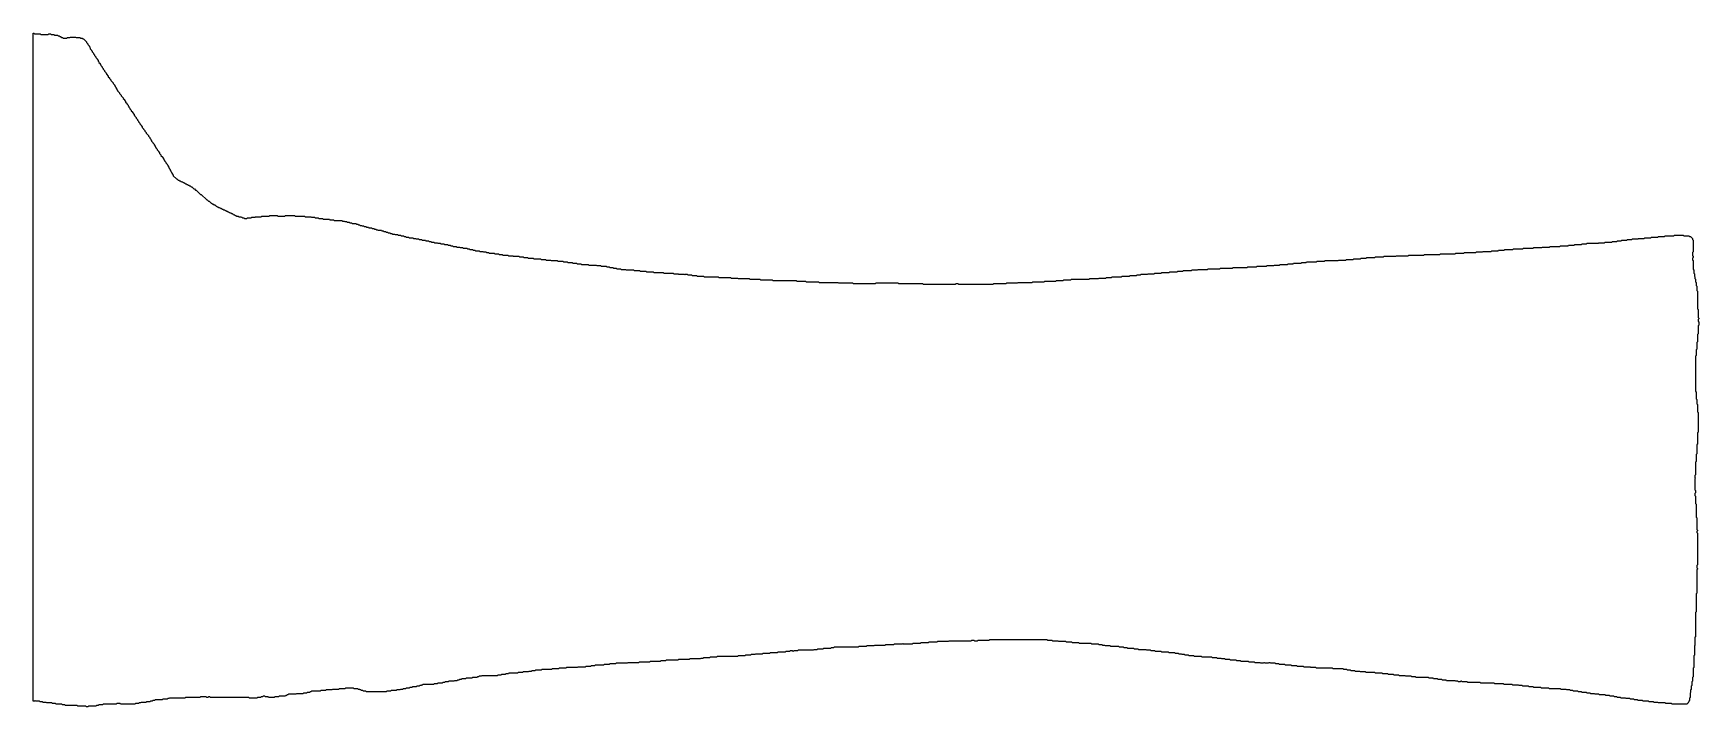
# Model space of a CAD drawing. Header units: metres. Extents: x 0 to 919, y 105 to 476.
import ezdxf

# ---------------------------------------------------------------- set-up
doc = ezdxf.new("R2010")
doc.units = ezdxf.units.M

msp = doc.modelspace()

# ---------------------------------------------------------------- linework, layer by layer
for points in [[(0, 108), (0, 476.41), (0.34, 476.41), (0.68, 476.07), (3.76, 476.07), (4.1, 475.73), (8.2, 475.73), (8.54, 476.07), (9.57, 476.07), (9.91, 475.73), (11.28, 475.73), (11.62, 475.39), (13.33, 475.39), (13.67, 475.04), (14.35, 475.04), (14.7, 474.7), (15.04, 474.7), (15.72, 474.02), (16.06, 474.02), (16.4, 473.68), (18.45, 473.68), (18.8, 474.02), (20.16, 474.02), (20.51, 474.36), (23.24, 474.36), (23.58, 474.02), (25.63, 474.02), (25.97, 473.68), (27, 473.68), (27.34, 473.34), (27.68, 473.34), (29.39, 471.63), (29.39, 471.29), (30.07, 470.6), (30.07, 470.26), (30.76, 469.58), (30.76, 469.24), (31.1, 468.89), (31.1, 468.55), (31.44, 468.21), (31.44, 467.87), (32.13, 467.18), (32.13, 466.84), (32.47, 466.5), (32.47, 466.16), (33.15, 465.48), (33.15, 465.13), (33.83, 464.45), (33.83, 464.11), (34.52, 463.43), (34.52, 463.08), (35.2, 462.4), (35.2, 462.06), (35.88, 461.37), (35.88, 461.03), (36.23, 460.69), (36.23, 460.35), (36.91, 459.67), (36.91, 459.32), (37.25, 458.98), (37.25, 458.64), (37.94, 457.96), (37.94, 457.62), (38.62, 456.93), (38.62, 456.59), (39.3, 455.91), (39.3, 455.56), (39.99, 454.88), (39.99, 454.54), (40.33, 454.2), (40.33, 453.86), (41.35, 452.83), (41.35, 452.49), (42.04, 451.81), (42.04, 451.46), (42.72, 450.78), (42.72, 450.44), (44.09, 449.07), (44.09, 448.73), (44.77, 448.05), (44.77, 447.7), (45.11, 447.36), (45.11, 447.02), (45.45, 446.68), (45.45, 446.34), (46.14, 445.65), (46.14, 445.31), (46.48, 444.97), (46.48, 444.63), (47.5, 443.6), (47.5, 443.26), (48.53, 442.24), (48.53, 441.89), (49.56, 440.87), (49.56, 440.53), (50.24, 439.84), (50.24, 439.5), (50.92, 438.82), (50.92, 438.48), (51.61, 437.79), (51.61, 437.45), (52.29, 436.77), (52.29, 436.43), (52.63, 436.08), (52.63, 435.74), (53.31, 435.06), (53.31, 434.72), (54, 434.03), (54, 433.69), (54.68, 433.01), (54.68, 432.67), (55.71, 431.64), (55.71, 431.3), (56.05, 430.96), (56.05, 430.62), (56.73, 429.93), (56.73, 429.59), (57.42, 428.91), (57.42, 428.57), (58.1, 427.88), (58.1, 427.54), (58.78, 426.86), (58.78, 426.52), (59.47, 425.83), (59.47, 425.49), (60.15, 424.81), (60.15, 424.46), (60.83, 423.78), (60.83, 423.44), (61.52, 422.76), (61.52, 422.41), (62.2, 421.73), (62.2, 421.39), (63.57, 420.02), (63.57, 419.68), (64.25, 419), (64.25, 418.65), (64.93, 417.97), (64.93, 417.63), (65.28, 417.29), (65.28, 416.95), (65.96, 416.26), (65.96, 415.92), (66.64, 415.24), (66.64, 414.9), (67.33, 414.21), (67.33, 413.87), (67.67, 413.53), (67.67, 413.19), (68.35, 412.5), (68.35, 412.16), (69.04, 411.48), (69.04, 411.14), (69.72, 410.45), (69.72, 410.11), (70.4, 409.43), (70.4, 409.09), (71.43, 408.06), (71.43, 407.72), (72.11, 407.03), (72.11, 406.69), (72.45, 406.35), (72.45, 406.01), (73.14, 405.33), (73.14, 404.98), (73.82, 404.3), (73.82, 403.96), (74.16, 403.62), (74.16, 403.28), (74.85, 402.59), (74.85, 402.25), (75.19, 401.91), (75.19, 401.57), (75.53, 401.23), (75.53, 400.88), (75.87, 400.54), (75.87, 400.2), (76.21, 399.86), (76.21, 399.52), (76.55, 399.17), (76.55, 398.83), (77.24, 398.15), (77.24, 397.81), (78.95, 396.1), (79.29, 396.1), (79.97, 395.42), (80.31, 395.42), (80.66, 395.07), (81, 395.07), (81.34, 394.73), (81.68, 394.73), (82.02, 394.39), (82.36, 394.39), (82.71, 394.05), (83.05, 394.05), (83.39, 393.71), (83.73, 393.71), (84.07, 393.36), (84.41, 393.36), (84.76, 393.02), (85.1, 393.02), (85.44, 392.68), (85.78, 392.68), (86.12, 392.34), (86.47, 392.34), (87.15, 391.66), (87.49, 391.66), (88.52, 390.63), (88.86, 390.63), (89.54, 389.95), (89.88, 389.95), (92.27, 387.55), (92.62, 387.55), (95.69, 384.48), (96.03, 384.48), (96.72, 383.8), (97.06, 383.8), (98.08, 382.77), (98.43, 382.77), (98.77, 382.43), (99.11, 382.43), (99.79, 381.74), (100.14, 381.74), (100.82, 381.06), (101.16, 381.06), (101.5, 380.72), (101.84, 380.72), (102.19, 380.38), (102.53, 380.38), (102.87, 380.04), (103.21, 380.04), (103.55, 379.69), (103.89, 379.69), (104.24, 379.35), (104.58, 379.35), (104.92, 379.01), (105.6, 379.01), (105.95, 378.67), (106.29, 378.67), (106.63, 378.33), (106.97, 378.33), (107.31, 377.99), (107.65, 377.99), (108, 377.64), (108.34, 377.64), (108.68, 377.3), (109.02, 377.3), (109.36, 376.96), (109.7, 376.96), (110.05, 376.62), (110.39, 376.62), (110.73, 376.28), (111.07, 376.28), (111.41, 375.93), (111.76, 375.93), (112.1, 375.59), (113.12, 375.59), (113.46, 375.25), (114.49, 375.25), (114.83, 374.91), (115.17, 374.91), (115.51, 374.57), (116.2, 374.57), (116.54, 374.23), (117.91, 374.23), (118.25, 374.57), (120.3, 374.57), (120.64, 374.91), (122.35, 374.91), (122.69, 375.25), (125.77, 375.25), (126.11, 375.59), (130.21, 375.59), (130.55, 375.93), (134.65, 375.93), (134.99, 375.59), (138.75, 375.59), (139.1, 375.93), (144.22, 375.93), (144.56, 375.59), (149.69, 375.59), (150.03, 375.25), (153.11, 375.25), (153.45, 374.91), (155.16, 374.91), (155.5, 374.57), (157.21, 374.57), (157.55, 374.23), (159.6, 374.23), (159.94, 373.88)], [(159.94, 373.88), (163.36, 373.88), (163.7, 373.54), (165.75, 373.54), (166.09, 373.2), (170.2, 373.2), (170.54, 372.86), (171.56, 372.86), (171.9, 372.52), (172.93, 372.52), (173.27, 372.18), (174.3, 372.18), (174.64, 371.83), (175.66, 371.83), (176.01, 371.49), (178.06, 371.49), (178.4, 371.15), (179.08, 371.15), (179.42, 370.81), (180.11, 370.81), (180.45, 370.47), (181.13, 370.47), (181.47, 370.12), (182.16, 370.12), (182.5, 369.78), (183.52, 369.78), (183.87, 369.44), (184.89, 369.44), (185.23, 369.1), (186.6, 369.1), (186.94, 368.76), (187.97, 368.76), (188.31, 368.42), (188.99, 368.42), (189.33, 368.07), (190.02, 368.07), (190.36, 367.73), (192.07, 367.73), (192.41, 367.39), (193.09, 367.39), (193.44, 367.05), (194.46, 367.05), (194.8, 366.71), (195.49, 366.71), (195.83, 366.37), (196.85, 366.37), (197.19, 366.02), (197.88, 366.02), (198.22, 365.68), (199.25, 365.68), (199.59, 365.34), (200.95, 365.34), (201.3, 365), (202.66, 365), (203, 364.66), (204.37, 364.66), (204.71, 364.32), (205.4, 364.32), (205.74, 363.97), (207.11, 363.97), (207.45, 363.63), (209.5, 363.63), (209.84, 363.29), (210.87, 363.29), (211.21, 362.95), (212.57, 362.95), (212.92, 362.61), (214.28, 362.61), (214.62, 362.26), (216.33, 362.26), (216.68, 361.92), (218.04, 361.92), (218.38, 361.58), (219.41, 361.58), (219.75, 361.24), (221.12, 361.24), (221.46, 360.9), (222.83, 360.9), (223.17, 360.56), (224.54, 360.56), (224.88, 360.21), (226.59, 360.21), (226.93, 359.87), (228.64, 359.87), (228.98, 359.53), (230, 359.53), (230.35, 359.19), (231.37, 359.19), (231.71, 358.85), (233.42, 358.85), (233.76, 358.51), (235.13, 358.51), (235.47, 358.16), (236.84, 358.16), (237.18, 357.82), (239.23, 357.82), (239.57, 357.48), (240.6, 357.48), (240.94, 357.14), (242.31, 357.14), (242.65, 356.8), (243.67, 356.8), (244.02, 356.45), (246.07, 356.45), (246.41, 356.11), (248.12, 356.11), (248.46, 355.77), (249.83, 355.77), (250.17, 355.43), (251.19, 355.43), (251.53, 355.09), (254.27, 355.09), (254.61, 354.75), (256.66, 354.75), (257, 354.4), (258.71, 354.4), (259.05, 354.06), (261.79, 354.06), (262.13, 353.72), (264.52, 353.72), (264.86, 353.38), (267.94, 353.38), (268.28, 353.04), (270.33, 353.04), (270.67, 352.7), (272.72, 352.7), (273.07, 352.35), (275.8, 352.35), (276.14, 352.01), (279.9, 352.01), (280.24, 351.67), (282.63, 351.67), (282.98, 351.33), (285.37, 351.33), (285.71, 350.99), (289.13, 350.99), (289.47, 350.64), (292.2, 350.64), (292.55, 350.3), (294.6, 350.3), (294.94, 349.96), (297.33, 349.96), (297.67, 349.62), (299.72, 349.62), (300.06, 349.28), (302.11, 349.28), (302.46, 348.94), (306.22, 348.94), (306.56, 348.59), (310.66, 348.59), (311, 348.25), (313.05, 348.25), (313.39, 347.91), (316.13, 347.91), (316.47, 347.57), (317.84, 347.57), (318.18, 347.23), (319.89, 347.23), (320.23, 346.89), (321.6, 346.89), (321.94, 346.54), (323.99, 346.54), (324.33, 346.2), (326.72, 346.2), (327.06, 345.86), (331.16, 345.86), (331.51, 345.52), (334.58, 345.52), (334.92, 345.18), (338, 345.18), (338.34, 344.83), (342.1, 344.83), (342.44, 344.49), (347.57, 344.49), (347.91, 344.15), (353.04, 344.15), (353.38, 343.81), (355.77, 343.81), (356.11, 343.47), (359.19, 343.47), (359.53, 343.13), (359.87, 343.47), (360.9, 343.47), (361.24, 343.13), (363.29, 343.13), (363.63, 342.78), (366.02, 342.78), (366.37, 342.44), (369.78, 342.44), (370.12, 342.1), (377.99, 342.1), (378.33, 341.76), (384.82, 341.76), (385.16, 341.42), (388.58, 341.42), (388.92, 341.08), (395.07, 341.08), (395.42, 340.73), (400.88, 340.73), (401.23, 340.39), (407.72, 340.39), (408.06, 340.05), (421.05, 340.05), (421.39, 339.71), (426.17, 339.71), (426.52, 339.37), (433.35, 339.37), (433.69, 339.02), (443.94, 339.02), (444.29, 338.68), (452.15, 338.68), (452.49, 338.34), (464.79, 338.34), (465.13, 338.68), (477.1, 338.68), (477.44, 338.34), (490.77, 338.34), (491.11, 338), (508.88, 338), (509.22, 338.34), (510.25, 338.34), (510.59, 338), (529.73, 338), (530.07, 338.34), (536.9, 338.34), (537.25, 338.68), (543.05, 338.68), (543.4, 339.02), (551.26, 339.02), (551.6, 339.37), (557.75, 339.37), (558.09, 339.71), (564.24, 339.71), (564.59, 340.05), (568.35, 340.05), (568.69, 340.39), (572.45, 340.39), (572.79, 340.73), (582.7, 340.73), (583.04, 341.08), (587.83, 341.08), (588.17, 341.42), (591.93, 341.42), (592.27, 341.76), (595, 341.76), (595.34, 342.1), (600.47, 342.1), (600.81, 342.44), (604.91, 342.44), (605.26, 342.78), (608.67, 342.78), (609.01, 343.13), (611.06, 343.13), (611.41, 343.47), (614.82, 343.47), (615.17, 343.81), (618.58, 343.81), (618.93, 344.15), (622.34, 344.15), (622.68, 344.49), (626.79, 344.49), (627.13, 344.83), (631.23, 344.83), (631.57, 345.18), (634.3, 345.18), (634.65, 345.52), (639.09, 345.52), (639.43, 345.86), (642.51, 345.86), (642.85, 346.2), (647.97, 346.2), (648.32, 346.54), (654.81, 346.54), (655.15, 346.89), (661.65, 346.89), (661.99, 347.23), (669.85, 347.23), (670.19, 347.57), (674.97, 347.57), (675.32, 347.91), (680.44, 347.91), (680.78, 348.25), (684.54, 348.25), (684.88, 348.59), (687.62, 348.59), (687.96, 348.94), (692.06, 348.94), (692.4, 349.28), (695.14, 349.28), (695.48, 349.62), (699.58, 349.62), (699.92, 349.96), (702.31, 349.96), (702.66, 350.3), (708.12, 350.3), (708.47, 350.64), (712.57, 350.64), (712.91, 350.99), (720.09, 350.99), (720.43, 351.33), (724.19, 351.33), (724.53, 351.67), (728.29, 351.67), (728.63, 352.01), (732.39, 352.01), (732.73, 352.35), (735.47, 352.35), (735.81, 352.7), (740.25, 352.7), (740.59, 353.04), (745.03, 353.04), (745.38, 353.38), (751.87, 353.38), (752.21, 353.72), (758.7, 353.72), (759.05, 354.06), (767.25, 354.06), (767.59, 354.4), (776.13, 354.4), (776.48, 354.75), (784.68, 354.75), (785.02, 355.09), (789.46, 355.09), (789.8, 355.43), (795.96, 355.43), (796.3, 355.77), (799.72, 355.77), (800.06, 356.11), (804.5, 356.11), (804.84, 356.45), (808.26, 356.45), (808.6, 356.8), (811.68, 356.8), (812.02, 357.14), (816.46, 357.14), (816.8, 357.48), (821.93, 357.48), (822.27, 357.82), (827.74, 357.82), (828.08, 358.16), (832.52, 358.16), (832.87, 358.51), (836.63, 358.51), (836.97, 358.85), (842.44, 358.85), (842.78, 359.19), (846.88, 359.19), (847.22, 359.53), (850.3, 359.53), (850.64, 359.87), (854.4, 359.87), (854.74, 360.21), (857.13, 360.21), (857.47, 360.56), (863.62, 360.56), (863.97, 360.9), (867.04, 360.9), (867.38, 361.24), (871.14, 361.24), (871.49, 361.58), (873.88, 361.58), (874.22, 361.92), (876.27, 361.92), (876.61, 362.26), (879.35, 362.26), (879.69, 362.61), (882.08, 362.61), (882.42, 362.95), (885.5, 362.95), (885.84, 363.29), (888.92, 363.29), (889.26, 363.63), (892.67, 363.63), (893.02, 363.97), (896.43, 363.97), (896.78, 364.32), (900.19, 364.32), (900.53, 364.66), (905.32, 364.66), (905.66, 365), (910.45, 365), (910.79, 364.66), (913.52, 364.66), (913.86, 364.32), (914.55, 364.32), (915.57, 363.29), (915.57, 362.61), (915.91, 362.26), (915.91, 355.77), (915.57, 355.43), (915.57, 353.72), (915.91, 353.38), (915.91, 352.7), (915.57, 352.35), (915.57, 351.33), (915.91, 350.99), (915.91, 346.2), (916.26, 345.86), (916.26, 344.15), (916.6, 343.81), (916.6, 342.44), (916.94, 342.1), (916.94, 341.08), (917.28, 340.73), (917.28, 339.37), (917.62, 339.02), (917.62, 337.32), (917.96, 336.97), (917.96, 334.58), (918.31, 334.24), (918.31, 324.33), (918.65, 323.99), (918.65, 319.54), (918.99, 319.2), (918.99, 318.86), (918.65, 318.52), (918.65, 317.49), (918.99, 317.15), (918.99, 315.44), (918.65, 315.1), (918.65, 310.66), (918.31, 310.32), (918.31, 306.22), (917.96, 305.87), (917.96, 302.11), (917.62, 301.77), (917.62, 298.7), (917.28, 298.36), (917.28, 278.88), (917.62, 278.53), (917.62, 274.77), (917.96, 274.43), (917.96, 272.04), (918.31, 271.7), (918.31, 267.6), (918.65, 267.26), (918.65, 256.32), (918.31, 255.98), (918.31, 249.83), (917.96, 249.48), (917.96, 244.36), (917.62, 244.02), (917.62, 240.26), (917.28, 239.91), (917.28, 232.74), (916.94, 232.4), (916.94, 231.37), (917.28, 231.03), (916.94, 230.69), (916.94, 224.54), (917.28, 224.19), (917.28, 222.83), (916.94, 222.49), (916.94, 221.46), (917.28, 221.12), (917.28, 217.02), (917.62, 216.68), (917.62, 209.5), (917.96, 209.16), (917.96, 202.66), (918.31, 202.32), (918.31, 201.98), (917.96, 201.64), (917.96, 200.95), (918.31, 200.61), (918.31, 183.18), (917.96, 182.84), (917.96, 181.47), (918.31, 181.13), (918.31, 180.79), (917.96, 180.45), (917.96, 167.46), (917.62, 167.12), (917.62, 157.21), (917.28, 156.87), (917.28, 143.54), (916.94, 143.2), (916.94, 138.75), (916.6, 138.41), (916.6, 133.29), (916.26, 132.94), (916.26, 126.45), (915.91, 126.11), (915.91, 121.32), (915.57, 120.98), (915.57, 118.93), (915.23, 118.59), (915.23, 116.54), (914.89, 116.2), (914.89, 114.49), (914.55, 114.15), (914.55, 112.78), (914.21, 112.44), (914.21, 110.05), (913.86, 109.7), (913.86, 108.34), (913.52, 108), (913.52, 107.65), (913.18, 107.31), (913.18, 106.97), (912.5, 106.29), (904.29, 106.29), (903.95, 106.63), (900.88, 106.63), (900.53, 106.97), (896.78, 106.97), (896.43, 107.31), (894.38, 107.31), (894.04, 107.65), (891.65, 107.65), (891.31, 108), (888.23, 108), (887.89, 108.34), (885.5, 108.34), (885.16, 108.68), (883.45, 108.68), (883.11, 109.02), (881.4, 109.02), (881.05, 109.36), (879, 109.36), (878.66, 109.7), (876.27, 109.7), (875.93, 110.05), (874.22, 110.05), (873.88, 110.39), (872.51, 110.39), (872.17, 110.73), (870.12, 110.73), (869.78, 111.07), (867.73, 111.07), (867.38, 111.41), (864.31, 111.41), (863.97, 111.76), (861.92, 111.76), (861.57, 112.1), (859.52, 112.1), (859.18, 112.44), (857.47, 112.44), (857.13, 112.78), (854.74, 112.78), (854.4, 113.12), (852.69, 113.12), (852.35, 113.46), (849.95, 113.46), (849.61, 113.81), (848.25, 113.81), (847.9, 114.15), (846.2, 114.15), (845.85, 114.49), (843.12, 114.49), (842.78, 114.83), (836.63, 114.83), (836.28, 115.17), (832.18, 115.17), (831.84, 115.51), (828.08, 115.51), (827.74, 115.86), (825.35, 115.86), (825.01, 116.2), (821.93, 116.2), (821.59, 116.54), (819.88, 116.54), (819.54, 116.88), (816.46, 116.88), (816.12, 117.22), (811.68, 117.22), (811.34, 117.57), (806.55, 117.57), (806.21, 117.91), (798.69, 117.91), (798.35, 118.25), (791.51, 118.25), (791.17, 118.59), (788.44, 118.59), (788.1, 118.93), (787.75, 118.93), (787.41, 118.59), (786.39, 118.59), (786.05, 118.93), (785.02, 118.93), (784.68, 119.27), (779.89, 119.27), (779.55, 119.62), (777.5, 119.62), (777.16, 119.96), (775.11, 119.96), (774.77, 120.3), (772.72, 120.3), (772.38, 120.64), (770.32, 120.64), (769.98, 120.98), (763.15, 120.98), (762.81, 121.32), (760.76, 121.32), (760.41, 121.67), (757.34, 121.67), (757, 122.01), (753.92, 122.01), (753.58, 122.35), (750.84, 122.35), (750.5, 122.69), (747.77, 122.69), (747.43, 123.03), (744.69, 123.03), (744.35, 123.37), (740.59, 123.37), (740.25, 123.72), (735.47, 123.72), (735.12, 124.06), (732.39, 124.06), (732.05, 124.4), (729.66, 124.4), (729.31, 124.74), (727.26, 124.74), (726.92, 125.08), (725.21, 125.08), (724.87, 125.43), (723.16, 125.43), (722.82, 125.77), (717.35, 125.77), (717.01, 126.11), (708.12, 126.11), (707.78, 126.45), (705.05, 126.45), (704.71, 126.79), (701.29, 126.79), (700.95, 127.13), (697.53, 127.13), (697.19, 127.48), (694.45, 127.48), (694.11, 127.82), (691.04, 127.82), (690.69, 128.16), (687.62, 128.16), (687.28, 128.5), (685.57, 128.5), (685.23, 128.84), (682.83, 128.84), (682.49, 129.18), (681.81, 129.18), (681.47, 128.84), (679.76, 128.84), (679.42, 129.18), (679.08, 129.18), (678.73, 128.84), (677.37, 128.84), (677.02, 129.18), (674.29, 129.18), (673.95, 129.53), (670.87, 129.53), (670.53, 129.87), (666.43, 129.87), (666.09, 130.21), (664.04, 130.21), (663.7, 130.55), (660.62, 130.55), (660.28, 130.89), (657.89, 130.89), (657.54, 131.24), (655.84, 131.24), (655.49, 131.58), (653.44, 131.58), (653.1, 131.92), (650.71, 131.92), (650.37, 132.26), (644.9, 132.26), (644.56, 132.6), (640.8, 132.6), (640.46, 132.94), (637.72, 132.94), (637.38, 133.29), (635.67, 133.29), (635.33, 133.63), (633.96, 133.63), (633.62, 133.97), (632.25, 133.97), (631.91, 134.31), (630.2, 134.31), (629.86, 134.65), (626.79, 134.65), (626.44, 134.99), (622.68, 134.99), (622.34, 135.34), (619.27, 135.34), (618.93, 135.68), (616.87, 135.68), (616.53, 136.02), (614.48, 136.02), (614.14, 136.36), (610.04, 136.36), (609.7, 136.7), (607.65, 136.7), (607.31, 137.05), (603.89, 137.05), (603.55, 137.39), (601.84, 137.39), (601.5, 137.73), (599.45, 137.73), (599.1, 138.07), (594.66, 138.07), (594.32, 138.41), (591.58, 138.41), (591.24, 138.75), (590.22, 138.75), (589.88, 139.1), (588.17, 139.1), (587.83, 139.44), (584.07, 139.44), (583.72, 139.78), (577.23, 139.78), (576.89, 140.12), (573.47, 140.12), (573.13, 140.46), (570.05, 140.46), (569.71, 140.8), (565.95, 140.8), (565.61, 141.15), (562.54, 141.15), (562.19, 141.49), (559.8, 141.49), (559.46, 141.83), (527.68, 141.83), (527.33, 141.49), (521.18, 141.49), (520.84, 141.15), (519.47, 141.15), (519.13, 141.49), (517.76, 141.49), (517.42, 141.15), (505.12, 141.15), (504.78, 140.8), (498.97, 140.8), (498.63, 140.46), (494.18, 140.46), (493.84, 140.12), (489.74, 140.12), (489.4, 139.78), (485.3, 139.78), (484.96, 139.44), (480.17, 139.44), (479.83, 139.78), (479.49, 139.44), (475.04, 139.44), (474.7, 139.1), (470.26, 139.1), (469.92, 138.75), (464.11, 138.75), (463.77, 138.41), (460.01, 138.41), (459.67, 138.07), (455.56, 138.07), (455.22, 137.73), (441.89, 137.73), (441.55, 137.39), (440.19, 137.39), (439.84, 137.05), (436.08, 137.05), (435.74, 136.7), (432.67, 136.7), (432.33, 136.36), (430.62, 136.36), (430.27, 136.02), (422.07, 136.02), (421.73, 135.68), (419.68, 135.68), (419.34, 135.34), (419, 135.68), (417.63, 135.68), (417.29, 135.34), (415.24, 135.34), (414.9, 134.99), (410.79, 134.99), (410.45, 134.65), (406.69, 134.65), (406.35, 134.31), (402.59, 134.31), (402.25, 133.97), (398.49, 133.97), (398.15, 133.63), (396.1, 133.63), (395.76, 133.29), (393.02, 133.29), (392.68, 132.94), (388.92, 132.94), (388.58, 132.6), (377.3, 132.6), (376.96, 132.26), (373.54, 132.26), (373.2, 131.92), (369.78, 131.92), (369.44, 131.58), (368.42, 131.58), (368.07, 131.24), (362.26, 131.24), (361.92, 130.89), (356.11, 130.89), (355.77, 130.55), (349.28, 130.55), (348.94, 130.21), (346.2, 130.21), (345.86, 129.87), (340.39, 129.87), (340.05, 129.53), (334.24, 129.53), (333.9, 129.18), (328.09, 129.18), (327.75, 128.84), (321.6, 128.84), (321.25, 128.5), (318.18, 128.5), (317.84, 128.16), (315.1, 128.16), (314.76, 127.82), (309.98, 127.82), (309.63, 127.48), (307.92, 127.48), (307.58, 127.13), (304.85, 127.13), (304.51, 126.79), (300.41, 126.79), (300.06, 126.45), (294.25, 126.45), (293.91, 126.11), (290.15, 126.11), (289.81, 125.77), (286.39, 125.77), (286.05, 125.43), (280.58, 125.43), (280.24, 125.08), (277.17, 125.08), (276.82, 124.74), (275.12, 124.74), (274.77, 124.4), (273.41, 124.4), (273.07, 124.06), (270.33, 124.06), (269.99, 123.72), (267.6, 123.72), (267.26, 123.37), (262.47, 123.37), (262.13, 123.03), (260.76, 123.03), (260.42, 122.69), (258.37, 122.69), (258.03, 122.35), (256.32, 122.35), (255.98, 122.01), (247.43, 122.01), (247.09, 121.67), (246.07, 121.67), (245.72, 121.32), (245.04, 121.32), (244.7, 120.98), (242.31, 120.98), (241.97, 120.64), (238.89, 120.64), (238.55, 120.3), (236.5, 120.3), (236.16, 119.96), (235.13, 119.96), (234.79, 119.62), (234.1, 119.62), (233.76, 119.27), (232.4, 119.27), (232.05, 118.93), (229.32, 118.93), (228.98, 118.59), (227.27, 118.59), (226.93, 118.25), (225.9, 118.25), (225.56, 117.91), (223.17, 117.91), (222.83, 117.57), (221.12, 117.57), (220.78, 117.22), (214.97, 117.22), (214.62, 116.88), (214.28, 116.88), (213.94, 116.54), (213.26, 116.54), (212.92, 116.2), (211.55, 116.2), (211.21, 115.86), (209.16, 115.86), (208.81, 115.51), (207.79, 115.51), (207.45, 115.17), (205.74, 115.17), (205.4, 114.83), (204.03, 114.83), (203.69, 114.49), (202.66, 114.49), (202.32, 114.15), (200.61, 114.15), (200.27, 113.81), (197.54, 113.81), (197.19, 113.46), (195.14, 113.46), (194.8, 113.12), (183.87, 113.12), (183.52, 113.46), (182.16, 113.46), (181.82, 113.81), (181.13, 113.81), (180.79, 114.15), (180.45, 114.15), (180.11, 114.49), (179.42, 114.49), (179.08, 114.83), (177.03, 114.83), (176.69, 115.17), (172.25, 115.17), (171.9, 114.83), (168.83, 114.83), (168.49, 114.49), (165.07, 114.49), (164.73, 114.15), (161.65, 114.15), (161.31, 113.81), (158.58, 113.81), (158.23, 113.46), (153.45, 113.46), (153.11, 113.12), (152.77, 113.12), (152.42, 112.78), (151.06, 112.78), (150.72, 112.44), (149.01, 112.44), (148.67, 112.1), (145.25, 112.1), (144.91, 111.76), (140.8, 111.76), (140.46, 111.41), (140.12, 111.41), (139.78, 111.07), (139.44, 111.07), (139.1, 110.73), (135.68, 110.73), (135.34, 110.39), (133.29, 110.39), (132.94, 110.05), (129.87, 110.05), (129.53, 110.39), (128.16, 110.39), (127.82, 110.73), (126.79, 110.73), (126.45, 110.39), (125.77, 110.39), (125.43, 110.05), (123.72, 110.05), (123.37, 109.7), (119.27, 109.7), (118.93, 110.05), (97.74, 110.05), (97.4, 110.39), (96.72, 110.39), (96.38, 110.05), (95.69, 110.05), (95.35, 110.39), (92.27, 110.39), (91.93, 110.05), (84.07, 110.05), (83.73, 109.7), (75.19, 109.7), (74.85, 109.36), (74.16, 109.36), (73.82, 109.02), (71.43, 109.02), (71.09, 108.68), (67.33, 108.68), (66.98, 108.34), (65.96, 108.34), (65.62, 108), (64.59, 108), (64.25, 107.65), (62.54, 107.65), (62.2, 107.31), (59.47, 107.31), (59.12, 106.97), (58.44, 106.97), (58.1, 106.63), (56.39, 106.63), (56.05, 106.29), (48.19, 106.29), (47.85, 106.63), (46.14, 106.63), (45.8, 106.29), (38.62, 106.29), (38.28, 105.95), (36.23, 105.95), (35.88, 105.6), (34.86, 105.6), (34.52, 105.26), (30.42, 105.26), (30.07, 104.92), (29.39, 104.92), (29.05, 105.26), (24.61, 105.26), (24.26, 105.6), (17.77, 105.6), (17.43, 105.95), (16.06, 105.95), (15.72, 106.29), (12.65, 106.29), (12.3, 106.63), (10.59, 106.63), (10.25, 106.97), (7.52, 106.97), (7.18, 107.31), (5.47, 107.31), (5.13, 107.65), (3.76, 107.65), (3.42, 108), (1.37, 108), (1.03, 108.34), (0.68, 108), (0, 108)]]:
    msp.add_lwpolyline(points)

doc.saveas('drawing.dxf')
